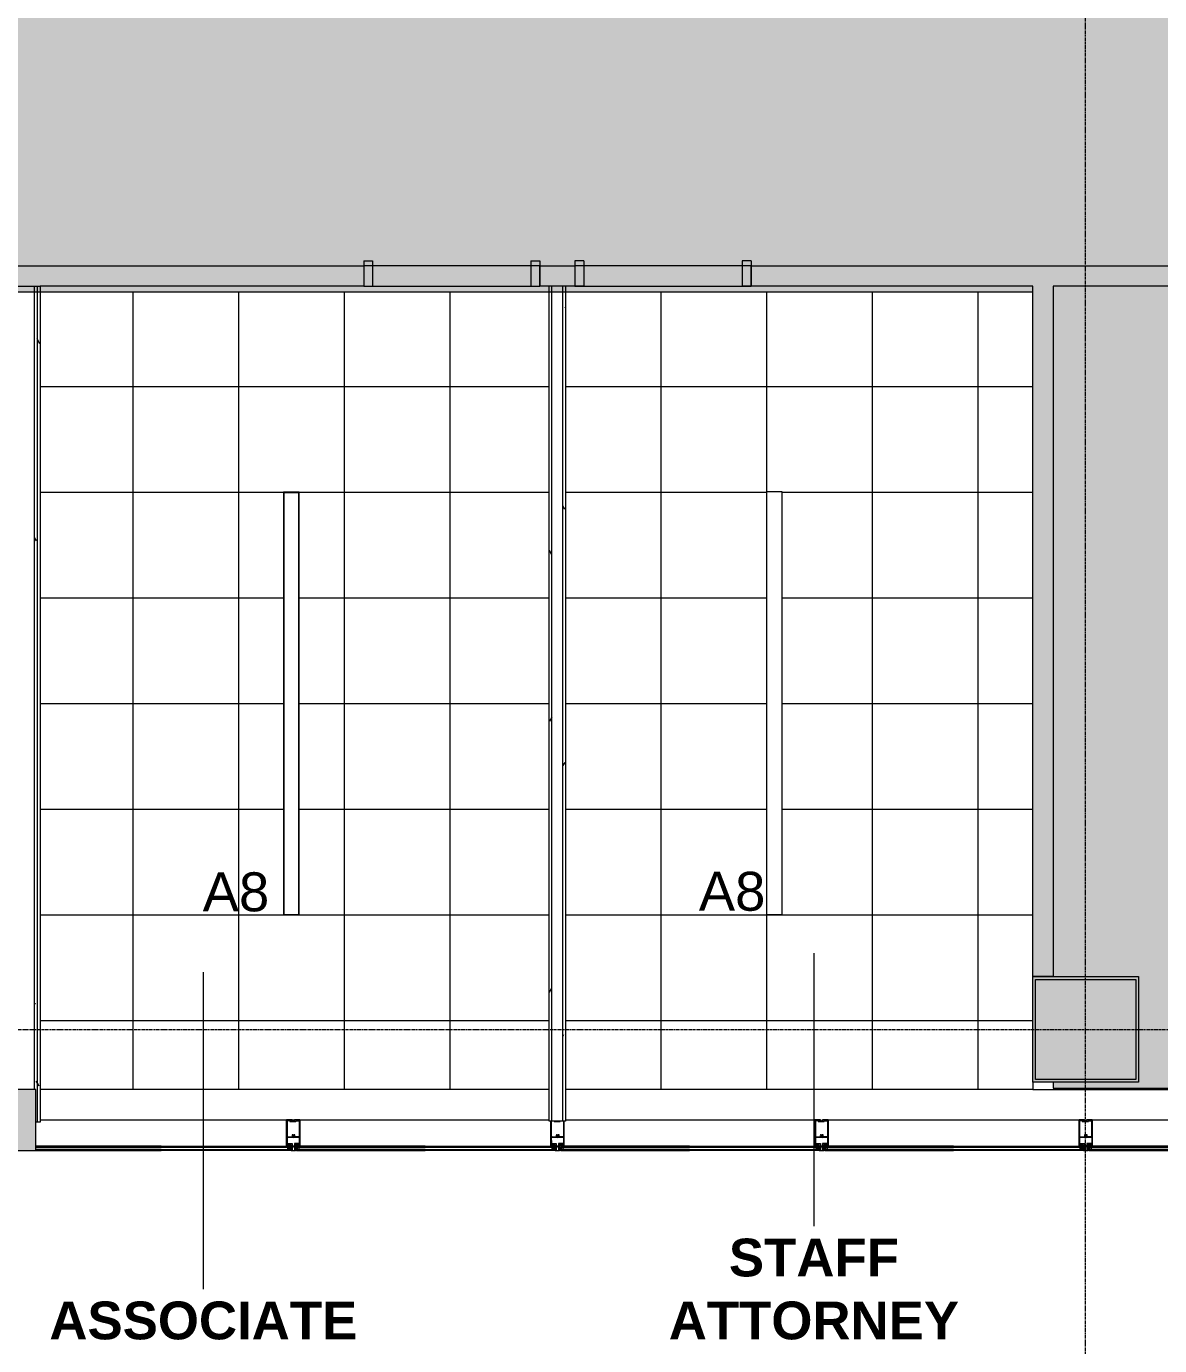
# Model space of a CAD drawing. Header units: inches. Extents: x -203 to 2908, y -968 to 768.
# Drawn here: x 1014.1 to 1271.5, y -583.1 to -283.4 of the extents above; entities that cross this region are included whole.
import ezdxf

# ---------------------------------------------------------------- set-up
doc = ezdxf.new("R2010")
doc.units = ezdxf.units.IN
doc.header["$MEASUREMENT"] = 0
doc.linetypes.add('Grid Line 1_2_', pattern=[0.875, 0.5, -0.125, 0.125, -0.125])
for name, color, linetype, lineweight in [('A-AREA-IDEN', 2, 'Continuous', 9), ('A-CLNG', 13, 'Continuous', 13), ('A-CLNG-PATT', 13, 'Continuous', 13), ('A-DETL-GENF', 92, 'Continuous', 9), ('A-DETL-THIN', 151, 'Continuous', 9), ('A-DOOR', 31, 'Continuous', 13), ('A-DOOR-FRAM', 31, 'Continuous', 20), ('A-Glaz-Exst', 7, 'Continuous', 9), ('A-WALL', 113, 'Continuous', 13), ('A-WALL-PATT', 111, 'Continuous', 13), ('E-LITE-EQPM', 33, 'Continuous', 13), ('E-LITE-EQPM-IDEN', 33, 'Continuous', 9), ('I-WALL', 2, 'Continuous', 9), ('Jenner and Block 11fl_BB_copy_dwg', 8, 'Continuous', 9), ('S-GRID', 1, 'Continuous', 9)]:
    doc.layers.add(name, color=color, linetype=linetype, lineweight=lineweight)
doc.styles.add('Arial', font='arial.ttf', dxfattribs={"height": 8.851796})
doc.styles.add('Swis721 Lt BT_B', font='', dxfattribs={"height": 8.583975})
doc.styles.get('Swis721 Lt BT_B').set_extended_font_data('Swis721 Lt BT', bold=True)
pattern_1 = [(0, (0, 0), (30.72, 7.68), [1.267, -21.773, 1.267, -21.773, -122.88]), (0, (0, 0), (30.72, 7.68), [-46.08, 1.267, -44.813, 1.267, -21.773, -53.76]), (0, (0, 0), (30.72, 7.68), [-115.2, 1.267, -14.093, 1.267, -37.133]), (120, (11.52, 3.84), (-22.011075, 22.7643), [1.267, -21.773, 1.267, -21.773, -122.88]), (120, (11.52, 3.84), (-22.011075, 22.7643), [-46.08, 1.267, -44.813, 1.267, -21.773, -53.76]), (120, (11.52, 3.84), (-22.011075, 22.7643), [-115.2, 1.267, -14.093, 1.267, -37.133]), (240, (15.36, 19.2), (-8.708925, -30.4443), [1.267, -21.773, 1.267, -21.773, -122.88]), (240, (15.36, 19.2), (-8.708925, -30.4443), [-46.08, 1.267, -44.813, 1.267, -21.773, -53.76]), (240, (15.36, 19.2), (-8.708925, -30.4443), [-115.2, 1.267, -14.093, 1.267, -37.133])]

# ---------------------------------------------------------------- blocks, each defined once
blk = doc.blocks.new('Jenner and Block 11fl_BB_copy_dwg_CW-STRIP-V11-LEVEL 11 - RCP')
at = {"layer": 'A-Glaz-Exst'}
for p, q in [((-132.82, -23.8), (-121.68, -50.03)), ((-121.45, -49.93), (-132.59, -23.7)), ((-133.51, -24.09), (-122.37, -50.32)), ((-122.14, -50.23), (-133.28, -23.99))]:
    blk.add_line(p, q, dxfattribs=at)
blk = doc.blocks.new('Jenner and Block 11fl_BB_copy_dwg_CW-STRIP-5117049-LEVEL 11 - RCP')
at = {"layer": 'A-Glaz-Exst'}
for p, q in [((-124.05, -51.17), (-123.01, -50.73)), ((-127.34, -53.32), (-127.56, -52.8)), ((-127.5, -52.64), (-124.39, -51.32)), ((-127.2, -53.33), (-127.26, -53.35)), ((-126.62, -54.54), (-127.12, -53.36)), ((-126.42, -55.17), (-123.32, -53.85)), ((-124.23, -51.38), (-123.91, -52.13)), ((-124.09, -52.63), (-124.08, -52.59)), ((-124.09, -52.78), (-124.03, -52.91)), ((-124.06, -52.65), (-124.04, -52.6)), ((-124.04, -52.43), (-123.99, -52.37)), ((-124.01, -52.57), (-123.8, -52.48)), ((-123.96, -52.47), (-123.97, -52.44)), ((-123.96, -52.36), (-123.88, -52.36)), ((-123.92, -52.42), (-123.9, -52.45)), ((-123.75, -52.48), (-123.71, -52.5)), ((-123.74, -52.44), (-123.69, -52.46)), ((-123.25, -53.69), (-123.64, -52.78)), ((-123.59, -52.56), (-123.13, -53.64)), ((-122.97, -53.7), (-121.94, -53.26)), ((-121.88, -51.54), (-122.01, -51.58)), ((-121.75, -51.73), (-121.85, -51.55)), ((-121.68, -51.87), (-121.79, -51.93)), ((-121.72, -51.64), (-121.66, -51.83)), ((-120.76, -51.54), (-120.96, -51.08)), ((-126.7, -54.61), (-126.64, -54.58))]:
    blk.add_line(p, q, dxfattribs=at)
at = {"layer": 'A-Glaz-Exst', "flags": 128}
for points in [[(-132.82, -23.8), (-121.39, -50.72), (-121.16, -50.62), (-132.59, -23.7)], [(-133.51, -24.09), (-122.34, -50.38), (-122.08, -51.01), (-121.85, -50.92), (-133.28, -23.99)], [(-122.46, -50.43), (-122.48, -50.37), (-127.89, -52.67), (-127.4, -53.82), (-127.17, -53.72), (-127.4, -53.82), (-127.89, -52.67), (-122.48, -50.37), (-122.46, -50.43), (-122.34, -50.38), (-122.46, -50.43), (-122.69, -50.53)], [(-122.85, -50.8), (-122.46, -51.72), (-121.94, -51.5), (-121.95, -51.47), (-121.99, -51.48), (-122.01, -51.45), (-121.87, -51.38), (-121.85, -51.42), (-121.89, -51.45), (-121.88, -51.47), (-121.82, -51.45), (-120.96, -51.08), (-121.06, -50.85)], [(-122.34, -50.38), (-122.54, -50.87), (-122.2, -50.73), (-122.69, -50.53), (-122.37, -51.28)], [(-121.82, -51.45), (-120.96, -51.08), (-121.06, -50.85), (-122.21, -51.34)], [(-121.99, -50.5), (-122.02, -50.42), (-121.62, -50.24), (-121.59, -50.33)], [(-121.96, -50.56), (-121.94, -50.62), (-121.84, -50.78), (-121.49, -50.63), (-121.54, -50.45), (-121.56, -50.39)], [(-109.83, -79.22), (-121.26, -52.3), (-121.49, -52.4), (-121.22, -53.03), (-121.34, -53.08), (-121.31, -53.13), (-126.72, -55.43), (-127.21, -54.28), (-126.95, -54.17), (-126.98, -54.18), (-127.21, -54.28), (-126.72, -55.43), (-121.31, -53.13), (-121.34, -53.08), (-121.57, -53.17)], [(-126.88, -54.24), (-126.91, -54.19), (-127.09, -53.75), (-126.74, -54.59)], [(-123.94, -52.21), (-124.27, -52.35), (-124.17, -52.58), (-123.98, -52.5)], [(-123.87, -52.45), (-123.67, -52.37), (-124.11, -51.34)], [(-124.08, -52.57), (-124.09, -52.55), (-123.98, -52.5), (-124, -52.45), (-124.02, -52.45)], [(-123.87, -52.39), (-123.89, -52.4), (-123.87, -52.45), (-123.76, -52.41), (-123.75, -52.43)], [(-121.87, -53.1), (-122.26, -52.18), (-121.74, -51.96), (-121.73, -51.99), (-121.77, -52.01), (-121.75, -52.05), (-121.61, -51.99), (-121.63, -51.95), (-121.67, -51.96), (-121.68, -51.93), (-121.57, -51.89), (-121.69, -51.6), (-121.7, -51.6), (-121.69, -51.6), (-121.57, -51.89), (-120.76, -51.54), (-120.67, -51.77), (-121.82, -52.26)], [(-122.05, -51.56), (-122.05, -51.55), (-121.94, -51.5)], [(-110.06, -79.32), (-121.22, -53.03), (-121.71, -52.83), (-121.37, -52.68), (-121.57, -53.17), (-121.88, -52.43)], [(-121.7, -51.74), (-121.82, -51.45), (-121.7, -51.74), (-121.71, -51.74)], [(-121.81, -51.97), (-121.8, -51.98), (-121.74, -51.96)], [(-121.08, -52.63), (-121.11, -52.57), (-121.15, -52.39), (-120.81, -52.24), (-120.71, -52.4), (-120.68, -52.46)], [(-121.06, -52.69), (-121.02, -52.77), (-120.62, -52.6), (-120.66, -52.52)], [(-109.37, -79.03), (-120.8, -52.1), (-120.57, -52), (-109.14, -78.93)], [(-126.92, -54.33), (-126.83, -54.53), (-126.86, -54.54), (-126.88, -54.5), (-126.92, -54.51), (-126.86, -54.66), (-126.82, -54.64), (-126.84, -54.6), (-126.81, -54.58), (-126.59, -55.1)]]:
    blk.add_lwpolyline(points, dxfattribs=at)
blk.add_lwpolyline([(-120.67, -51.77), (-120.76, -51.54), (-121.57, -51.89), (-120.76, -51.54)], close=True, dxfattribs=at)
at = {"layer": 'A-Glaz-Exst'}
for centre, radius in [((-121.98, -50.53), 0.0312), ((-121.57, -50.36), 0.0313), ((-121.07, -52.66), 0.0312), ((-120.67, -52.49), 0.0312)]:
    blk.add_circle(centre, radius, dxfattribs=at)
for centre, radius, start, end in [((-122.96, -50.85), 0.125, 23.0045, 113.0045), ((-122.22, -51.15), 0.313, 76.1346, 149.8744), ((-122.18, -51.16), 0.221, 68.0045, 194.8744), ((-121.43, -51.25), 0.531, 84.932, 141.077), ((-121.55, -50.92), 0.145, 75.2021, 272.5168), ((-121.46, -50.89), 0.13, 309.3067, 96.5963), ((-121.06, -50.72), 0.266, 174.932, 231.077), ((-121.01, -50.7), 0.266, 174.932, 231.077), ((-120.95, -50.67), 0.266, 174.932, 231.077), ((-120.89, -50.65), 0.266, 174.932, 231.077), ((-127.45, -52.75), 0.125, 113.0045, 203.0045), ((-127.29, -53.29), 0.0625, 203.0045, 293.0045), ((-127.18, -53.39), 0.0625, 23.0045, 113.0045), ((-127.15, -53.78), 0.0625, 23.0045, 113.0045), ((-127.15, -53.78), 0.0625, 23.0045, 113.0045), ((-124.34, -51.43), 0.125, 23.0045, 113.0045), ((-124, -51.29), 0.125, 113.0045, 203.0045), ((-124.01, -52.66), 0.089, 160.7135, 253.0177), ((-124.03, -52.23), 0.548, 263.7768, 322.8434), ((-124.09, -52.58), 0.0197, 337.7655, 23.0045), ((-123.99, -52.65), 0.0695, 179.3043, 235.285), ((-124.03, -52.58), 0.0139, 50.356, 225.537), ((-124.03, -52.44), 0.016, 138.4428, 293.0045), ((-124.03, -52.23), 0.517, 269.0257, 316.9833), ((-124.05, -52.6), 0.0118, 337.7655, 45.537), ((-124.02, -52.26), 0.451, 268.6149, 317.394), ((-124.03, -52.23), 0.673, 269.5765, 305.68), ((-124.02, -52.56), 0.0118, 230.356, 293.0045), ((-123.96, -52.4), 0.04, 87.5662, 138.4428), ((-123.94, -52.43), 0.0306, 26.7074, 199.3016), ((-123.93, -52.46), 0.0306, 206.7074, 19.3016), ((-123.97, -52.16), 0.0625, 293.0045, 23.0045), ((-123.88, -52.38), 0.016, 293.0045, 87.5662), ((-123.8, -52.47), 0.0118, 293.0045, 355.653), ((-123.77, -52.47), 0.0139, 0.472, 175.653), ((-123.75, -52.47), 0.0118, 180.472, 248.2435), ((-123.73, -52.43), 0.0197, 203.0045, 248.2435), ((-123.75, -52.55), 0.0695, 350.7239, 46.7046), ((-123.73, -52.54), 0.089, 332.9913, 65.2955), ((-123.37, -53.73), 0.125, 293.0045, 23.0045), ((-123.02, -53.59), 0.125, 203.0045, 293.0045), ((-122.26, -51.23), 0.125, 203.0045, 293.0045), ((-121.97, -51.25), 0.257, 114.4891, 201.5199), ((-122.02, -51.55), 0.0312, 203.0045, 288.0045), ((-121.98, -53.15), 0.125, 293.0045, 23.0045), ((-121.77, -52.38), 0.125, 113.0045, 203.0045), ((-121.88, -51.57), 0.0312, 23.0045, 108.0045), ((-121.67, -52.37), 0.221, 211.1346, 338.0045), ((-121.58, -52.16), 0.257, 204.4891, 291.5199), ((-121.78, -51.95), 0.0312, 118.0045, 203.0045), ((-121.69, -52.41), 0.313, 256.1346, 329.8744), ((-121.72, -51.71), 0.0313, 208.0045, 293.0045), ((-121.69, -51.63), 0.0313, 113.0045, 198.0045), ((-121.69, -51.84), 0.0312, 298.0045, 23.0045), ((-121.21, -51.77), 0.531, 264.932, 321.077), ((-121.06, -52.09), 0.145, 133.4921, 330.8069), ((-120.97, -52.04), 0.13, 309.4127, 96.7023), ((-120.57, -51.87), 0.266, 174.932, 231.077), ((-120.52, -51.85), 0.266, 174.932, 231.077), ((-120.46, -51.82), 0.266, 174.932, 231.077), ((-120.4, -51.8), 0.266, 174.932, 231.077), ((-126.94, -54.2), 0.0312, 23.0045, 113.0045), ((-126.94, -54.2), 0.0312, 23.0045, 113.0045), ((-126.89, -54.31), 0.0312, 113.0045, 203.0045), ((-126.91, -54.26), 0.0313, 293.0045, 23.0045), ((-126.71, -54.58), 0.0312, 203.0045, 293.0045), ((-126.65, -54.55), 0.0313, 293.0045, 23.0045), ((-126.47, -55.05), 0.125, 203.0045, 293.0045)]:
    blk.add_arc(centre, radius, start, end, dxfattribs=at)
blk = doc.blocks.new('Jenner and Block 11fl_BB_copy_dwg_CW-STRIP-V12-LEVEL 11 - RCP')
at = {"layer": 'A-Glaz-Exst'}
for p, q in [((-124.05, -51.17), (-123.01, -50.73)), ((-127.5, -52.64), (-124.39, -51.32)), ((-127.2, -53.33), (-127.26, -53.35)), ((-126.62, -54.54), (-127.12, -53.36)), ((-126.42, -55.17), (-123.32, -53.85)), ((-124.23, -51.38), (-123.91, -52.13)), ((-124.09, -52.63), (-124.08, -52.59)), ((-124.09, -52.78), (-124.03, -52.91)), ((-124.06, -52.65), (-124.04, -52.6)), ((-124.04, -52.43), (-123.99, -52.37)), ((-124.01, -52.57), (-123.8, -52.48)), ((-123.96, -52.47), (-123.97, -52.44)), ((-123.96, -52.36), (-123.88, -52.36)), ((-123.92, -52.42), (-123.9, -52.45)), ((-123.75, -52.48), (-123.71, -52.5)), ((-123.74, -52.44), (-123.69, -52.46)), ((-123.25, -53.69), (-123.64, -52.78)), ((-123.59, -52.56), (-123.13, -53.64)), ((-122.97, -53.7), (-121.94, -53.26)), ((-121.88, -51.54), (-122.01, -51.58)), ((-121.75, -51.73), (-121.85, -51.55)), ((-121.68, -51.87), (-121.79, -51.93)), ((-121.72, -51.64), (-121.66, -51.83)), ((-120.76, -51.54), (-120.96, -51.08)), ((-126.7, -54.61), (-126.64, -54.58))]:
    blk.add_line(p, q, dxfattribs=at)
at = {"layer": 'A-Glaz-Exst', "flags": 128}
for points in [[(-132.82, -23.8), (-121.39, -50.72), (-121.16, -50.62), (-132.59, -23.7)], [(-133.51, -24.09), (-122.34, -50.38), (-122.08, -51.01), (-121.85, -50.92), (-133.28, -23.99)], [(-122.46, -50.43), (-122.48, -50.37), (-127.6, -52.55)], [(-127.6, -52.55), (-122.48, -50.37), (-122.46, -50.43), (-122.34, -50.38), (-122.46, -50.43), (-122.69, -50.53)], [(-122.85, -50.8), (-122.46, -51.72), (-121.94, -51.5), (-121.95, -51.47), (-121.99, -51.48), (-122.01, -51.45), (-121.87, -51.38), (-121.85, -51.42), (-121.89, -51.45), (-121.88, -51.47), (-121.82, -51.45), (-120.96, -51.08), (-121.06, -50.85)], [(-122.34, -50.38), (-122.54, -50.87), (-122.2, -50.73), (-122.69, -50.53), (-122.37, -51.28)], [(-121.82, -51.45), (-120.96, -51.08), (-121.06, -50.85), (-122.21, -51.34)], [(-121.99, -50.5), (-122.02, -50.42), (-121.62, -50.24), (-121.59, -50.33)], [(-121.96, -50.56), (-121.94, -50.62), (-121.84, -50.78), (-121.49, -50.63), (-121.54, -50.45), (-121.56, -50.39)], [(-109.83, -79.22), (-121.26, -52.3), (-121.49, -52.4), (-121.22, -53.03), (-121.34, -53.08), (-121.31, -53.13), (-126.43, -55.31)], [(-126.43, -55.31), (-121.31, -53.13), (-121.34, -53.08), (-121.57, -53.17)], [(-123.94, -52.21), (-124.27, -52.35), (-124.17, -52.58), (-123.98, -52.5)], [(-123.87, -52.45), (-123.67, -52.37), (-124.11, -51.34)], [(-124.08, -52.57), (-124.09, -52.55), (-123.98, -52.5), (-124, -52.45), (-124.02, -52.45)], [(-123.87, -52.39), (-123.89, -52.4), (-123.87, -52.45), (-123.76, -52.41), (-123.75, -52.43)], [(-121.87, -53.1), (-122.26, -52.18), (-121.74, -51.96), (-121.73, -51.99), (-121.77, -52.01), (-121.75, -52.05), (-121.61, -51.99), (-121.63, -51.95), (-121.67, -51.96), (-121.68, -51.93), (-121.57, -51.89), (-121.69, -51.6), (-121.7, -51.6), (-121.69, -51.6), (-121.57, -51.89), (-120.76, -51.54), (-120.67, -51.77), (-121.82, -52.26)], [(-122.05, -51.56), (-122.05, -51.55), (-121.94, -51.5)], [(-110.06, -79.32), (-121.22, -53.03), (-121.71, -52.83), (-121.37, -52.68), (-121.57, -53.17), (-121.88, -52.43)], [(-121.7, -51.74), (-121.82, -51.45), (-121.7, -51.74), (-121.71, -51.74)], [(-121.81, -51.97), (-121.8, -51.98), (-121.74, -51.96)], [(-121.08, -52.63), (-121.11, -52.57), (-121.15, -52.39), (-120.81, -52.24), (-120.71, -52.4), (-120.68, -52.46)], [(-121.06, -52.69), (-121.02, -52.77), (-120.62, -52.6), (-120.66, -52.52)], [(-109.37, -79.03), (-120.8, -52.1), (-120.57, -52), (-109.14, -78.93)]]:
    blk.add_lwpolyline(points, dxfattribs=at)
blk.add_lwpolyline([(-120.67, -51.77), (-120.76, -51.54), (-121.57, -51.89), (-120.76, -51.54)], close=True, dxfattribs=at)
at = {"layer": 'A-Glaz-Exst'}
for centre, radius in [((-121.98, -50.53), 0.0312), ((-121.57, -50.36), 0.0313), ((-121.07, -52.66), 0.0312), ((-120.67, -52.49), 0.0312)]:
    blk.add_circle(centre, radius, dxfattribs=at)
for centre, radius, start, end in [((-122.96, -50.85), 0.125, 23.0045, 113.0045), ((-122.22, -51.15), 0.313, 76.1346, 149.8744), ((-122.18, -51.16), 0.221, 68.0045, 194.8744), ((-121.43, -51.25), 0.531, 84.932, 141.077), ((-121.55, -50.92), 0.145, 75.2021, 272.5168), ((-121.46, -50.89), 0.13, 309.3067, 96.5963), ((-121.06, -50.72), 0.266, 174.932, 231.077), ((-121.01, -50.7), 0.266, 174.932, 231.077), ((-120.95, -50.67), 0.266, 174.932, 231.077), ((-120.89, -50.65), 0.266, 174.932, 231.077), ((-127.45, -52.75), 0.125, 113.0045, 144.8243), ((-127.18, -53.39), 0.0625, 23.0045, 113.0045), ((-124.34, -51.43), 0.125, 23.0045, 113.0045), ((-124, -51.29), 0.125, 113.0045, 203.0045), ((-124.01, -52.66), 0.089, 160.7135, 253.0177), ((-124.03, -52.23), 0.548, 263.7768, 322.8434), ((-124.09, -52.58), 0.0197, 337.7655, 23.0045), ((-123.99, -52.65), 0.0695, 179.3043, 235.285), ((-124.03, -52.58), 0.0139, 50.356, 225.537), ((-124.03, -52.44), 0.016, 138.4428, 293.0045), ((-124.03, -52.23), 0.517, 269.0257, 316.9833), ((-124.05, -52.6), 0.0118, 337.7655, 45.537), ((-124.02, -52.26), 0.451, 268.6149, 317.394), ((-124.03, -52.23), 0.673, 269.5765, 305.68), ((-124.02, -52.56), 0.0118, 230.356, 293.0045), ((-123.96, -52.4), 0.04, 87.5662, 138.4428), ((-123.94, -52.43), 0.0306, 26.7074, 199.3016), ((-123.93, -52.46), 0.0306, 206.7074, 19.3016), ((-123.97, -52.16), 0.0625, 293.0045, 23.0045), ((-123.88, -52.38), 0.016, 293.0045, 87.5662), ((-123.8, -52.47), 0.0118, 293.0045, 355.653), ((-123.77, -52.47), 0.0139, 0.472, 175.653), ((-123.75, -52.47), 0.0118, 180.472, 248.2435), ((-123.73, -52.43), 0.0197, 203.0045, 248.2435), ((-123.75, -52.55), 0.0695, 350.7239, 46.7046), ((-123.73, -52.54), 0.089, 332.9913, 65.2955), ((-123.37, -53.73), 0.125, 293.0045, 23.0045), ((-123.02, -53.59), 0.125, 203.0045, 293.0045), ((-122.26, -51.23), 0.125, 203.0045, 293.0045), ((-121.97, -51.25), 0.257, 114.4891, 201.5199), ((-122.02, -51.55), 0.0312, 203.0045, 288.0045), ((-121.98, -53.15), 0.125, 293.0045, 23.0045), ((-121.77, -52.38), 0.125, 113.0045, 203.0045), ((-121.88, -51.57), 0.0312, 23.0045, 108.0045), ((-121.67, -52.37), 0.221, 211.1346, 338.0045), ((-121.58, -52.16), 0.257, 204.4891, 291.5199), ((-121.78, -51.95), 0.0312, 118.0045, 203.0045), ((-121.69, -52.41), 0.313, 256.1346, 329.8744), ((-121.72, -51.71), 0.0313, 208.0045, 293.0045), ((-121.69, -51.63), 0.0313, 113.0045, 198.0045), ((-121.69, -51.84), 0.0312, 298.0045, 23.0045), ((-121.21, -51.77), 0.531, 264.932, 321.077), ((-121.06, -52.09), 0.145, 133.4921, 330.8069), ((-120.97, -52.04), 0.13, 309.4127, 96.7023), ((-120.57, -51.87), 0.266, 174.932, 231.077), ((-120.52, -51.85), 0.266, 174.932, 231.077), ((-120.46, -51.82), 0.266, 174.932, 231.077), ((-120.4, -51.8), 0.266, 174.932, 231.077), ((-126.71, -54.58), 0.0312, 203.0045, 293.0045), ((-126.65, -54.55), 0.0313, 293.0045, 23.0045), ((-126.47, -55.05), 0.125, 261.1847, 293.0045)]:
    blk.add_arc(centre, radius, start, end, dxfattribs=at)
blk = doc.blocks.new('Jenner and Block 11fl_BB_copy_dwg-5117041-LEVEL 11 - RCP')
at = {"layer": 'A-Glaz-Exst'}
for p, q in [((1242.73, -524.94), (1372.42, -524.94)), ((1017.23, -531.81), (1073.23, -531.81)), ((1074.23, -531.81), (1131.23, -531.81)), ((1076.23, -531.81), (1132.86, -531.81)), ((1136.61, -531.81), (1193.23, -531.81)), ((1196.23, -531.81), (1253.23, -531.81)), ((1198.23, -531.81), (1255.23, -531.81)), ((1256.23, -531.81), (1313.23, -531.81))]:
    blk.add_line(p, q, dxfattribs=at)
at = {"rotation": 246.9955198969619}
for name, p in [('Jenner and Block 11fl_BB_copy_dwg_CW-STRIP-5117049-LEVEL 11 - RCP', (1074.73, -670.12)), ('Jenner and Block 11fl_BB_copy_dwg_CW-STRIP-V12-LEVEL 11 - RCP', (1134.73, -670.12)), ('Jenner and Block 11fl_BB_copy_dwg_CW-STRIP-5117049-LEVEL 11 - RCP', (1194.73, -670.12)), ('Jenner and Block 11fl_BB_copy_dwg_CW-STRIP-5117049-LEVEL 11 - RCP', (1254.73, -670.12)), ('Jenner and Block 11fl_BB_copy_dwg_CW-STRIP-V11-LEVEL 11 - RCP', (1014.73, -670.12))]:
    blk.add_blockref(name, p, dxfattribs=at)
blk = doc.blocks.new('Single Flush - OTJ_SOLIDFLUSH_Side Lite-5611448-LEVEL 11 - RCP')
at = {"layer": 'A-DOOR-FRAM'}
for p, q in [((-20, 3.4375), (-20, -2.3125)), ((-20, 3.4375), (-18, 3.4375)), ((-18, 3.4375), (-18, -2.3125)), ((18.000004, 3.4375), (18.000004, -2.3125)), ((18.000004, 3.4375), (20.000004, 3.4375)), ((20.000004, 3.4375), (20.000004, -2.3125)), ((-20, -2.3125), (-18, -2.3125)), ((18.000004, -2.3125), (20.000004, -2.3125))]:
    blk.add_line(p, q, dxfattribs=at)
blk = doc.blocks.new('Single Flush - OTJ_SOLIDFLUSH_Side Lite-5664399-LEVEL 11 - RCP')
at = {"layer": 'A-DOOR-FRAM'}
for p, q in [((-20, -3.4375), (-20, 2.3125)), ((-20, 2.3125), (-18, 2.3125)), ((-18, -3.4375), (-18, 2.3125)), ((18.000004, -3.4375), (18.000004, 2.3125)), ((18.000004, 2.3125), (20.000004, 2.3125)), ((20.000004, -3.4375), (20.000004, 2.3125)), ((-20, -3.4375), (-18, -3.4375)), ((18.000004, -3.4375), (20.000004, -3.4375))]:
    blk.add_line(p, q, dxfattribs=at)
blk = doc.blocks.new('a-light Accolade D5 - Recessed - Ceiling or Wall - 8_-0_-5087651-LEVEL 11 - RCP')
at = {"layer": 'E-LITE-EQPM', "lineweight": 9}
for p, q in [((-47.88, -2.33), (-47.88, 1.06)), ((-47.88, 1.06), (47.93, 1.06)), ((47.93, 1.06), (47.93, -2.33)), ((47.93, -2.33), (-47.88, -2.33))]:
    blk.add_line(p, q, dxfattribs=at)

msp = doc.modelspace()

# ---------------------------------------------------------------- hatches: boundary and pattern name
at = {"layer": 'A-CLNG-PATT'}
h = msp.add_hatch(dxfattribs=at)
h.set_pattern_fill('FP_4', color=256, style=0, pattern_type=2)
h.set_pattern_definition([(270, (1038.327, -437.282), (-24, -1e-15), []), (180, (1038.327, -437.282), (3e-15, 24), [])])
h.paths.add_polyline_path([(1017.23, -524.94), (1132.86, -524.94), (1132.86, -343.74), (1017.23, -343.74), (1017.23, -475.92)], flags=0)
h.paths.add_polyline_path([(1072.55, -485.28), (1072.55, -389.28), (1076.1, -389.28), (1076.1, -485.28)], flags=0)
h = msp.add_hatch(dxfattribs=at)
h.set_pattern_fill('FP_5', color=256, style=0, pattern_type=2)
h.set_pattern_definition([(270, (1182.327, -437.282), (-24, -1e-15), []), (180, (1182.327, -437.282), (3e-15, 24), [])])
h.paths.add_polyline_path([(1182.25, -524.94), (1242.73, -524.94), (1242.73, -343.74), (1136.61, -343.74), (1136.61, -524.94)], flags=0)
h.paths.add_polyline_path([(1185.81, -485.16), (1182.25, -485.16), (1182.25, -389.16), (1185.81, -389.16)], flags=0)
at = {"layer": 'A-DETL-GENF'}
h = msp.add_hatch(color=9, dxfattribs=at)
h.paths.add_polyline_path([(131.76, -847.99), (290.55, -780.58), (225.58, -627.57), (209.01, -634.6), (202.64, -619.58), (206.9, -617.78), (211.46, -628.54), (296.14, -592.58), (297.95, -596.84), (229.84, -625.76), (294.8, -778.77), (401.29, -733.56), (336.32, -580.55), (334.77, -581.21), (332.96, -576.95), (428.69, -536.31), (430.5, -540.56), (340.58, -578.74), (405.55, -731.76), (515.31, -685.15), (511.69, -685.15), (511.69, -619.4), (491.89, -619.4), (491.89, -612.4), (492.01, -612.4), (492.01, -532.94), (471.73, -532.94), (471.73, -523.06), (467.32, -524.93), (465.51, -520.68), (471.73, -518.03), (471.73, -508.94), (497.51, -508.94), (497.51, -514.94), (499.01, -514.94), (499.01, -612.4), (658.19, -612.4), (718.26, -586.9), (718.26, -514.94), (537.51, -514.94), (537.51, -508.94), (555.67, -508.94), (555.67, -394.75), (560.67, -394.75), (560.67, -437.31), (560.17, -437.31), (560.17, -441.94), (560.67, -441.94), (560.67, -498.09), (619.48, -498.09), (619.48, -477.94), (626.48, -477.94), (626.48, -500.46), (758.11, -500.46), (758.07, -433.94), (693.48, -433.94), (693.48, -433.44), (696.98, -433.44), (696.98, -376.94), (661.48, -376.94), (661.48, -433.44), (660.98, -433.44), (660.98, -433.94), (625.46, -433.94), (625.46, -441.94), (600.17, -441.94), (600.17, -437.31), (620.83, -437.31), (620.83, -304.37), (601.17, -304.37), (601.17, -299.75), (634.61, -299.75), (634.61, -356.95), (665.48, -356.95), (665.48, -344.95), (665.98, -344.95), (665.98, -356.95), (696.98, -356.95), (696.98, -299.95), (699.23, -299.95), (699.23, -300.45), (697.48, -300.45), (697.48, -356.95), (733.48, -356.95), (733.48, -300.45), (731.73, -300.45), (731.73, -299.95), (757.71, -299.95), (757.71, -300.45), (733.98, -300.45), (733.98, -356.95), (794.21, -356.95), (794.21, -300.45), (790.21, -300.45), (790.21, -299.95), (794.21, -299.95), (794.21, -230.99), (634.98, -230.99), (634.98, -254.99), (560.67, -254.98), (560.67, -299.75), (561.17, -299.75), (561.17, -304.37), (560.67, -304.37), (560.67, -346.75), (555.67, -346.75), (555.67, -249.98), (575.84, -249.98), (575.84, -200.84), (587.09, -200.84), (587.09, -243.74), (630.36, -243.74), (630.36, -224.99), (674.86, -224.99), (674.86, -160.84), (555.74, -160.84), (555.74, 0.66), (596.73, 0.66), (596.73, -16.34), (638.73, -16.34), (638.73, 0.66), (700.73, 0.66), (700.73, -16.34), (742.73, -16.34), (742.73, 0.66), (804.73, 0.66), (804.73, -16.34), (846.73, -16.34), (846.73, 0.66), (908.73, 0.66), (908.73, -16.34), (950.73, -16.34), (950.73, 0.66), (993.73, 0.66), (993.73, -121.34), (980.11, -121.34), (980.11, -122.59), (769.74, -122.59), (769.74, -217.72), (962.61, -217.72), (962.61, -199.94), (988.73, -199.94), (988.73, -160.97), (993.73, -160.97), (993.73, -227.33), (967.61, -227.33), (967.61, -227.44), (962.61, -227.44), (962.61, -224.72), (800.21, -224.72), (800.21, -303.86), (962.61, -303.86), (962.61, -267.44), (967.61, -267.44), (967.61, -343.74), (1242.73, -343.74), (1242.73, -342.44), (1178.73, -342.44), (1178.73, -337.81), (1330.73, -337.81), (1330.73, -342.44), (1247.36, -342.44), (1247.36, -499.31), (1266.73, -499.31), (1266.73, -523.31), (1247.36, -523.31), (1247.36, -524.65), (1372.42, -524.65), (1372.42, -342.44), (1370.73, -342.44), (1370.73, -337.81), (1378.73, -337.81), (1378.73, -342.44), (1377.05, -342.44), (1377.05, -524.65), (1492.42, -524.65), (1492.42, -342.44), (1418.73, -342.44), (1418.73, -337.81), (1497.05, -337.81), (1497.05, -372.91), (1498.73, -372.91), (1498.73, -377.54), (1497.05, -377.54), (1497.05, -524.65), (1723.7, -524.65), (1723.7, -377.54), (1538.73, -377.54), (1538.73, -372.91), (1552.42, -372.91), (1552.42, 120.98), (1556.17, 120.98), (1556.17, -1.34), (1582.73, -1.34), (1582.73, -12.96), (1723.7, -12.96), (1723.7, 162.67), (1556.17, 162.67), (1556.17, 160.98), (1552.42, 160.98), (1552.42, 168.98), (1556.17, 168.98), (1556.17, 167.29), (1723.7, 167.29), (1723.7, 284.95), (1723.3, 284.95), (1723.3, 338.96), (1556.17, 338.96), (1556.17, 208.98), (1552.42, 208.98), (1552.42, 343.59), (1723.3, 343.59), (1723.3, 351.59), (1732.42, 351.59), (1732.42, 355.59), (1737.05, 355.59), (1737.05, 351.59), (1910.23, 351.59), (1910.23, 580.43), (1737.05, 580.43), (1737.05, 395.59), (1732.42, 395.59), (1732.42, 418.96), (1730.73, 418.96), (1730.73, 423.59), (1732.42, 423.59), (1732.42, 580.43), (1617.05, 580.43), (1617.05, 406.96), (1661.42, 406.96), (1661.42, 423.59), (1690.73, 423.59), (1690.73, 418.96), (1666.05, 418.96), (1666.05, 402.34), (1610.73, 402.34), (1610.73, 406.96), (1612.42, 406.96), (1612.42, 580.43), (1497.05, 580.43), (1497.05, 406.96), (1570.73, 406.96), (1570.73, 402.34), (1418.73, 402.34), (1418.73, 406.96), (1492.42, 406.96), (1492.42, 580.43), (1377.05, 580.43), (1377.05, 406.96), (1378.73, 406.96), (1378.73, 402.34), (1298.73, 402.34), (1298.73, 406.96), (1372.42, 406.96), (1372.42, 580.43), (1257.05, 580.43), (1257.05, 577.15), (1266.73, 577.15), (1266.73, 553.15), (1257.05, 553.15), (1257.05, 406.96), (1258.73, 406.96), (1258.73, 402.34), (1250.73, 402.34), (1250.73, 406.96), (1252.42, 406.96), (1252.42, 553.15), (1242.73, 553.15), (1242.73, 577.15), (1252.42, 577.15), (1252.42, 580.43), (1137.05, 580.43), (1137.05, 406.96), (1210.73, 406.96), (1210.73, 402.34), (998.73, 402.34), (998.73, 406.96), (1132.42, 406.96), (1132.42, 580.43), (957.05, 580.43), (957.05, 577.15), (966.73, 577.15), (966.73, 553.15), (957.05, 553.15), (957.05, 406.96), (958.73, 406.96), (958.73, 402.34), (950.73, 402.34), (950.73, 406.96), (952.42, 406.96), (952.42, 553.15), (942.73, 553.15), (942.73, 577.15), (952.42, 577.15), (952.42, 580.43), (837.05, 580.43), (837.05, 406.96), (910.73, 406.96), (910.73, 402.34), (830.73, 402.34), (830.73, 406.96), (832.42, 406.96), (832.42, 580.43), (657.05, 580.43), (657.05, 406.96), (790.73, 406.96), (790.73, 402.34), (518.73, 402.34), (518.73, 406.96), (652.42, 406.96), (652.42, 580.43), (477.05, 580.43), (477.05, 406.96), (478.73, 406.96), (478.73, 402.34), (470.73, 402.34), (470.73, 406.96), (472.42, 406.96), (472.42, 580.43), (357.05, 580.43), (357.05, 406.96), (430.73, 406.96), (430.73, 402.34), (278.73, 402.34), (278.73, 406.96), (352.42, 406.96), (352.42, 580.43), (237.05, 580.43), (237.05, 577.15), (246.73, 577.15), (246.73, 553.15), (237.05, 553.15), (237.05, 406.96), (238.73, 406.96), (238.73, 402.34), (230.73, 402.34), (230.73, 406.96), (232.42, 406.96), (232.42, 553.15), (222.73, 553.15), (222.73, 577.15), (232.42, 577.15), (232.42, 580.43), (117.05, 580.43), (117.05, 406.96), (190.73, 406.96), (190.73, 402.34), (112.42, 402.34), (112.42, 418.96), (110.73, 418.96), (110.73, 423.59), (112.42, 423.59), (112.42, 580.43), (-120.35, 580.43), (-120.35, 406.96), (52.42, 406.96), (52.42, 423.59), (70.73, 423.59), (70.73, 418.96), (57.05, 418.96), (57.05, 328.65), (52.42, 328.65), (52.42, 402.34), (-120.35, 402.34), (-120.35, 286.96), (52.42, 286.96), (52.42, 288.65), (57.05, 288.65), (57.05, 280.65), (52.42, 280.65), (52.42, 282.34), (-120.35, 282.34), (-120.35, 166.96), (52.42, 166.96), (52.42, 240.65), (57.05, 240.65), (57.05, 160.65), (52.42, 160.65), (52.42, 162.34), (-120.35, 162.34), (-120.35, 0.55), (-80.76, 0.55), (-80.76, -13.04), (52.42, -13.04), (52.45, 120.65), (57.05, 120.65), (57.05, -19.35), (52.42, -19.35), (52.42, -17.66), (-80.76, -17.66), (-80.76, -30.95), (-120.35, -30.95), (-120.35, -193.04), (52.42, -193.04), (52.42, -59.35), (57.05, -59.35), (57.05, -218.77), (71.25, -252.22), (66.99, -254.03), (52.42, -219.71), (52.42, -197.66), (-120.35, -197.66), (-120.35, -254.17), (-75.11, -360.73), (83.67, -293.32), (82.62, -290.84), (86.88, -289.04), (141.98, -418.82), (137.73, -420.63), (85.48, -297.58), (-73.3, -364.99), (-4.77, -526.42), (-2.44, -525.43), (-6.07, -516.89), (16.02, -507.51), (19.65, -516.05), (154.02, -459), (153.36, -457.45), (157.61, -455.64), (160.74, -463.01), (156.48, -464.81), (155.82, -463.26), (21.46, -520.31), (25.4, -529.6), (3.31, -538.98), (-0.64, -529.69), (-2.96, -530.67), (42.33, -637.33), (201.11, -569.92), (172.12, -501.63), (176.37, -499.83), (207.17, -572.37), (190.6, -579.41), (191.26, -580.96), (187.01, -582.77), (186.35, -581.21), (44.13, -641.59), (117.88, -815.28)], flags=0)
h.paths.add_polyline_path([(225.76, -805.76), (216.38, -783.67), (238.47, -774.29), (247.85, -796.38), (232.98, -802.69)], flags=0)
h.paths.add_polyline_path([(446.67, -711.97), (437.29, -689.88), (459.38, -680.5), (468.76, -702.59), (455.33, -708.29)], flags=0)
h.paths.add_polyline_path([(516.31, -684.73), (892.28, -525.1), (744.73, -525.1), (744.73, -532.94), (725.26, -532.94), (725.26, -561.42), (744.73, -561.42), (744.73, -585.42), (725.26, -585.42), (725.26, -591.53), (659.62, -619.4), (590.81, -619.4), (590.81, -647.06), (516.73, -647.06), (516.73, -643.56), (587.31, -643.56), (587.31, -619.4), (516.31, -619.4), (516.31, -647.06)], flags=0)
h.paths.add_polyline_path([(259.55, -539.27), (242.89, -500.03), (350.11, -454.51), (225.02, -159.89), (117.88, -205.59), (108.25, -182.9), (108.25, 0.59), (112.87, 0.59), (112.87, -27.03), (206.42, -27.03), (206.42, 0.59), (264.73, 0.59), (264.73, -4.04), (263.05, -4.04), (263.05, -31.65), (237.05, -31.65), (237.05, -151.81), (370.42, -151.81), (370.42, -4.04), (304.73, -4.04), (304.73, 0.59), (498.05, 0.59), (498.05, -98.13), (493.42, -98.13), (493.42, -4.04), (375.05, -4.04), (375.05, -151.81), (493.42, -151.81), (493.42, -138.13), (498.05, -138.13), (498.05, -157.13), (493.42, -157.13), (493.42, -156.44), (432.05, -156.44), (432.05, -196.81), (493.42, -196.81), (493.42, -196.13), (498.05, -196.13), (498.05, -296.13), (493.42, -296.13), (493.42, -229.44), (466.42, -229.44), (466.42, -201.44), (306.4, -201.44), (306.4, -156.44), (237.05, -156.44), (237.05, -179.26), (304.36, -337.81), (493.42, -337.81), (493.42, -336.13), (498.05, -336.13), (498.05, -448.88), (416.5, -483.5), (414.7, -479.24), (493.42, -445.81), (493.42, -342.44), (306.32, -342.44), (372.09, -497.33), (377.88, -494.87), (379.69, -499.13), (370.67, -502.95), (356.99, -470.74), (283.74, -501.84), (293.51, -524.85), (259.81, -539.16)], flags=0)
h.paths.add_polyline_path([(259.81, -534.13), (287.44, -522.4), (274.4, -491.68), (246.77, -503.41), (249.74, -510.4), (271.83, -501.02), (281.21, -523.11), (259.11, -532.49), (259.55, -533.51)], flags=0)
h.paths.add_polyline_path([(943.94, -524.65), (967.61, -524.65), (967.61, -523.31), (943.94, -523.31), (943.94, -499.31), (967.61, -499.31), (967.61, -457.44), (946.48, -457.44), (946.48, -308.86), (800.21, -308.86), (800.21, -362.95), (764.11, -362.95), (764.11, -514.94), (744.73, -514.94), (744.73, -520.1), (942.73, -520.1), (942.73, -524.65)], flags=0)
h.paths.add_polyline_path([(1556.17, -523.31), (1542.73, -523.31), (1542.73, -499.31), (1566.73, -499.31), (1566.73, -523.31), (1557.05, -523.31)], flags=0)
h.paths.add_polyline_path([(619.48, -508.94), (758.11, -508.94), (758.11, -505.09), (560.67, -505.09), (560.67, -508.94), (584.69, -508.94)], flags=0)
h.paths.add_polyline_path([(281.93, -497.58), (355.19, -466.48), (351.91, -458.77), (278.66, -489.87), (279.43, -491.68)], flags=0)
h.paths.add_polyline_path([(962.61, -452.44), (962.61, -308.86), (951.48, -308.86), (951.48, -452.44)], flags=0)
h.paths.add_polyline_path([(625.46, -433.44), (660.98, -433.44), (660.98, -376.94), (625.46, -376.94), (625.46, -431.97)], flags=0)
h.paths.add_polyline_path([(624.19, -433.94), (625.46, -433.94), (625.46, -433.44), (624.19, -433.44)], flags=0)
h.paths.add_polyline_path([(754.23, -433.44), (758.11, -433.44), (758.11, -376.94), (697.48, -376.94), (697.48, -433.44), (739.51, -433.44)], flags=0)
h.paths.add_polyline_path([(739.51, -370.94), (758.11, -370.94), (758.11, -362.95), (625.46, -362.95), (625.46, -370.94), (697.48, -370.94)], flags=0)
h.paths.add_polyline_path([(631.11, -356.95), (631.11, -304.37), (625.46, -304.37), (625.46, -356.95)], flags=0)
h.paths.add_polyline_path([(1017.23, -342.44), (1010.74, -342.44), (1010.74, -337.81), (1090.73, -337.81), (1090.73, -342.44), (1049.16, -342.44)], flags=0)
h.paths.add_polyline_path([(968.74, -342.44), (968.74, -337.81), (970.74, -337.81), (970.74, -342.44), (969.8, -342.44)], flags=0)
h.paths.add_polyline_path([(1377.05, -277.17), (1372.42, -277.17), (1372.42, -163.17), (1340.73, -163.17), (1340.73, -158.54), (1372.42, -158.54), (1372.42, -4.04), (1283.05, -4.04), (1283.05, -33.04), (1272.05, -33.04), (1272.05, -158.54), (1304.73, -158.54), (1304.73, -163.17), (1122.73, -163.17), (1122.73, -158.54), (1159.42, -158.54), (1159.42, -156.86), (1164.05, -156.86), (1164.05, -158.54), (1267.42, -158.54), (1267.42, -33.04), (1223.42, -33.04), (1223.42, -4.04), (1164.05, -4.04), (1164.05, -116.86), (1159.42, -116.86), (1159.42, -97.17), (1037.92, -97.17), (1037.92, -90.86), (1042.55, -90.86), (1042.55, -92.54), (1159.42, -92.54), (1159.42, -4.04), (1042.55, -4.04), (1042.55, -50.86), (1037.92, -50.86), (1037.92, 0.59), (1491.05, 0.59), (1491.05, -5.73), (1486.42, -5.73), (1486.42, -4.04), (1377.05, -4.04), (1377.05, -103.21), (1486.42, -103.21), (1486.42, -45.73), (1491.05, -45.73), (1491.05, -277.17), (1378.73, -277.17)], flags=0)
h.paths.add_polyline_path([(1042.55, -276.86), (1037.92, -276.86), (1037.92, -158.54), (1086.73, -158.54), (1086.73, -163.17), (1042.55, -163.17), (1042.55, -254.39)], flags=0)
h.paths.add_polyline_path([(679.48, -224.99), (766.24, -224.99), (766.24, -205.94), (679.48, -205.94), (679.48, -224.29)], flags=0)
h.paths.add_polyline_path([(794.21, -224.99), (794.21, -224.72), (769.74, -224.72), (769.74, -224.99)], flags=0)
h.paths.add_polyline_path([(471.73, -224.81), (471.73, -201.44), (471.05, -201.44), (471.05, -224.81)], flags=0)
h.paths.add_polyline_path([(968.13, -222.33), (968.13, -204.94), (967.61, -204.94), (967.61, -222.33)], flags=0)
h.paths.add_polyline_path([(766.24, -201.31), (766.24, -119.34), (679.48, -119.34), (679.48, -201.31), (739.51, -201.31)], flags=0)
h.paths.add_polyline_path([(391.19, -196.81), (427.42, -196.81), (427.42, -156.44), (311.03, -156.44), (311.03, -196.81), (375.05, -196.81)], flags=0)
h.paths.add_polyline_path([(232.42, -168.37), (232.42, -157.68), (228.58, -159.32), (231.55, -166.31)], flags=0)
h.paths.add_polyline_path([(668.23, -146.84), (668.23, -111.34), (771.73, -111.34), (771.73, -24.34), (569.74, -24.34), (569.74, -146.84), (584.69, -146.84)], flags=0)
h.paths.add_polyline_path([(898.86, -111.34), (979.73, -111.34), (979.73, -24.34), (776.36, -24.34), (776.36, -111.34), (894.33, -111.34)], flags=0)
h.paths.add_polyline_path([(1268.73, -28.41), (1278.42, -28.41), (1278.42, -4.04), (1268.73, -4.04), (1268.73, -5.03)], flags=0)
h.paths.add_polyline_path([(1228.05, -28.41), (1240.73, -28.41), (1240.73, -4.04), (1228.05, -4.04), (1228.05, -5.26)], flags=0)
h.paths.add_polyline_path([(-120.35, -27.45), (-84.26, -27.45), (-84.26, -27.34), (-117.75, -27.34), (-117.75, -17.66), (-120.35, -17.66), (-120.35, -27.34)], flags=0)
h.paths.add_polyline_path([(211.05, -27.03), (220.73, -27.03), (220.73, -4.04), (211.05, -4.04)], flags=0)
h.paths.add_polyline_path([(258.42, -27.03), (258.42, -4.04), (248.73, -4.04), (248.73, -27.03)], flags=0)
h.paths.add_polyline_path([(-117.75, -13.04), (-117.75, -2.95), (-120.35, -2.95), (-120.35, -13.04)], flags=0)
h.paths.add_polyline_path([(576.05, 226.59), (576.05, 226.59), (584.69, 226.59)], flags=0)
h.paths.add_polyline_path([(220.73, 71.96), (108.25, 71.96), (108.25, 131.87), (112.87, 131.87), (112.87, 76.59), (224.73, 76.59), (224.73, 173.56), (112.87, 173.56), (112.87, 171.87), (108.25, 171.87), (108.25, 178.18), (224.73, 178.18), (224.73, 343.34), (108.25, 343.34), (108.25, 347.96), (229.36, 347.96), (229.36, 226.59), (378.42, 226.59), (378.42, 347.96), (576.05, 347.96), (576.05, 221.96), (558.48, 221.96), (558.48, 76.59), (574.73, 76.59), (574.73, 71.96), (430.42, 71.96), (430.42, 101.59), (435.05, 101.59), (435.05, 76.59), (554.98, 76.59), (554.98, 221.96), (396.05, 221.96), (396.05, 146.59), (432.73, 146.59), (432.73, 141.96), (354.73, 141.96), (354.73, 146.59), (378.73, 146.59), (378.73, 221.96), (266.05, 221.96), (266.05, 219.52), (229.36, 219.52), (229.36, 184.99), (266.05, 184.99), (266.05, 181.49), (236.48, 181.49), (236.48, 76.59), (352.42, 76.59), (352.42, 101.59), (357.05, 101.59), (357.05, 71.96), (224.73, 71.96)], flags=0)
h.paths.add_polyline_path([(1366.29, 72.66), (1238.11, 72.66), (1238.11, 102.28), (1242.73, 102.28), (1242.73, 77.28), (1354.98, 77.28), (1354.98, 179.48), (1328.64, 179.48), (1328.64, 182.98), (1362.42, 182.98), (1362.42, 217.96), (1218.73, 217.96), (1218.73, 144.59), (1242.73, 144.59), (1242.73, 139.96), (1174.11, 139.96), (1174.11, 144.59), (1202.11, 144.59), (1202.11, 217.96), (1042.73, 217.96), (1042.73, 77.28), (1174.11, 77.28), (1174.11, 102.28), (1178.73, 102.28), (1178.73, 72.66), (1038.11, 72.66), (1038.11, 95.96), (1033.42, 95.96), (1033.42, 100.59), (1038.11, 100.59), (1038.11, 217.96), (764.05, 217.96), (764.05, 79.66), (977.11, 79.66), (977.11, 100.59), (993.42, 100.59), (993.42, 95.96), (981.73, 95.96), (981.73, 79.66), (986.42, 79.66), (986.42, 72.66), (759.42, 72.66), (759.42, 104.84), (646.42, 104.84), (646.42, 294.15), (666.05, 294.15), (666.05, 109.46), (726.05, 109.46), (726.05, 294.15), (759.42, 294.15), (759.42, 343.59), (766.73, 343.59), (766.73, 338.96), (764.05, 338.96), (764.05, 222.59), (898.86, 222.59), (898.86, 338.96), (806.73, 338.96), (806.73, 343.59), (995.73, 343.59), (995.73, 338.96), (902.61, 338.96), (902.61, 222.59), (1038.11, 222.59), (1038.11, 338.96), (1035.73, 338.96), (1035.73, 343.59), (1042.73, 343.59), (1042.73, 222.59), (1362.42, 222.59), (1362.42, 343.59), (1491.05, 343.59), (1491.05, 177.23), (1486.42, 177.23), (1486.42, 178.92), (1367.05, 178.92), (1367.05, 77.28), (1486.42, 77.28), (1486.42, 137.23), (1491.05, 137.23), (1491.05, 72.66), (1367.05, 72.66)], flags=0)
h.paths.add_polyline_path([(232.98, 76.59), (232.98, 181.49), (229.36, 181.49), (229.36, 76.59), (232.42, 76.59)], flags=0)
h.paths.add_polyline_path([(1358.81, 77.28), (1362.42, 77.28), (1362.42, 179.48), (1358.48, 179.48), (1358.48, 77.28)], flags=0)
h.paths.add_polyline_path([(730.67, 109.46), (759.42, 109.46), (759.42, 289.52), (730.67, 289.52), (730.67, 183.54)], flags=0)
h.paths.add_polyline_path([(656.46, 109.46), (661.42, 109.46), (661.42, 289.52), (651.05, 289.52), (651.05, 109.46)], flags=0)
h.paths.add_polyline_path([(1214.11, 144.59), (1214.11, 217.96), (1206.73, 217.96), (1206.73, 144.59)], flags=0)
h.paths.add_polyline_path([(391.42, 146.59), (391.42, 221.96), (383.36, 221.96), (383.36, 146.59)], flags=0)
h.paths.add_polyline_path([(1542.73, 553.15), (1542.73, 577.15), (1566.73, 577.15), (1566.73, 553.15), (1556.17, 553.15)], flags=0)
h.paths.add_polyline_path([(596.73, 553.15), (596.73, 577.15), (620.73, 577.15), (620.73, 553.15)], flags=0)
h.paths.add_polyline_path([(-39.27, 553.15), (-39.27, 577.15), (-15.27, 577.15), (-15.27, 553.15), (-38.61, 553.15)], flags=0)
h = msp.add_hatch(color=7, dxfattribs=at)
h.paths.add_polyline_path([(464.83, -720.82), (893.53, -538.81), (1016.23, -538.81), (1016.23, -524.94), (892.67, -524.94), (457.06, -709.88), (459.54, -715.74), (462.19, -714.61)], flags=0)
h.paths.add_polyline_path([(3.31, -538.98), (25.4, -529.6), (16.02, -507.51), (-6.07, -516.89), (-0.14, -530.86)], flags=0)
h.paths.add_polyline_path([(1723.3, -538.81), (1737.17, -538.81), (1737.17, -496.55), (1730.17, -496.55), (1730.17, -494.3), (1723.7, -494.3), (1723.7, -524.65), (1674.68, -524.65), (1674.68, -531.81), (1676.23, -531.81), (1676.23, -538.81), (1698.61, -538.81)], flags=0)
h.paths.add_polyline_path([(492.01, -532.94), (492.17, -532.94), (492.17, -512), (471.73, -512), (471.73, -532.94), (474.25, -532.94)], flags=0)
h.paths.add_polyline_path([(259.11, -532.49), (281.21, -523.11), (271.83, -501.02), (249.74, -510.4), (255.13, -523.11)], flags=0)
h.paths.add_polyline_path([(493.34, -225.31), (494.81, -225.31), (494.81, -201.31), (471.73, -201.31), (471.73, -225.31), (473.46, -225.31)], flags=0)
h.paths.add_polyline_path([(979.73, -121.34), (993.73, -121.34), (993.73, 0.66), (950.73, 0.66), (950.73, -16.34), (908.73, -16.34), (908.73, 0.66), (846.73, 0.66), (846.73, -16.34), (804.73, -16.34), (804.73, 0.66), (742.73, 0.66), (742.73, -16.34), (700.73, -16.34), (700.73, 0.66), (638.73, 0.66), (638.73, -16.34), (596.73, -16.34), (596.73, 0.66), (569.74, 0.66), (569.74, -24.34), (979.73, -24.34), (979.73, -111.34)], flags=0)
h.paths.add_polyline_path([(1571.48, -29.34), (1582.73, -29.34), (1582.73, -1.34), (1556.36, -1.34), (1556.36, -29.34), (1561.18, -29.34)], flags=0)
h.paths.add_polyline_path([(1267.42, -29.34), (1268.73, -29.34), (1268.73, -3.4), (1240.73, -3.4), (1240.73, -29.34)], flags=0)
h.paths.add_polyline_path([(247.73, -29.34), (248.73, -29.34), (248.73, -1.34), (220.73, -1.34), (220.73, -29.34), (245.42, -29.34)], flags=0)
h.paths.add_polyline_path([(-93.75, -27.34), (-84.26, -27.34), (-84.26, -2.95), (-117.75, -2.95), (-117.75, -27.34)], flags=0)
h.paths.add_polyline_path([(1730.29, 284.95), (1737.17, 284.95), (1737.17, 337.71), (1772.13, 337.71), (1772.13, 351.59), (1723.3, 351.57), (1723.3, 284.95), (1723.7, 284.95)], flags=0)
h.paths.add_polyline_path([(1889.03, 337.71), (1924.09, 337.71), (1924.09, 580.15), (1910.23, 580.15), (1910.23, 351.59), (1889.03, 351.59), (1889.03, 343.59)], flags=0)
h.paths.add_polyline_path([(1556.17, 553.15), (1566.73, 553.15), (1566.73, 577.15), (1542.73, 577.15), (1542.73, 553.15)], flags=0)
h.paths.add_polyline_path([(1252.42, 553.15), (1266.73, 553.15), (1266.73, 577.15), (1242.73, 577.15), (1242.73, 553.15)], flags=0)
h.paths.add_polyline_path([(942.73, 553.15), (966.73, 553.15), (966.73, 577.15), (942.73, 577.15)], flags=0)
h.paths.add_polyline_path([(596.73, 553.15), (620.73, 553.15), (620.73, 577.15), (596.73, 577.15)], flags=0)
h.paths.add_polyline_path([(232.42, 553.15), (246.73, 553.15), (246.73, 577.15), (222.73, 577.15), (222.73, 553.15)], flags=0)
h.paths.add_polyline_path([(-15.27, 553.15), (-15.27, 577.15), (-39.27, 577.15), (-39.27, 553.15)], flags=0)
at = {"layer": 'A-WALL'}
msp.add_hatch(color=250, dxfattribs=at).paths.add_polyline_path([(1243.36, -522.69), (1266.11, -522.69), (1266.11, -499.94), (1243.36, -499.94)], flags=0)
at = {"layer": 'A-WALL-PATT', "lineweight": 9}
h = msp.add_hatch(color=7, dxfattribs=at)
h.paths.add_polyline_path([(1076.1, -342.44), (1090.73, -342.44), (1090.73, -337.81), (1010.74, -337.81), (1010.74, -342.44), (1049.16, -342.44)], flags=0)
h.paths.add_polyline_path([(970.74, -342.44), (970.74, -337.81), (968.74, -337.81), (968.74, -342.44)], flags=0)
h.paths.add_polyline_path([(1203.98, -342.44), (1330.73, -342.44), (1330.73, -337.81), (1178.73, -337.81), (1178.73, -342.44), (1185.81, -342.44)], flags=0)
h.paths.add_polyline_path([(1486.86, -342.44), (1492.42, -342.44), (1492.42, -337.81), (1418.73, -337.81), (1418.73, -342.44), (1435.21, -342.44)], flags=0)
h.paths.add_polyline_path([(1377.05, -342.44), (1378.73, -342.44), (1378.73, -337.81), (1370.73, -337.81), (1370.73, -342.44), (1372.42, -342.44)], flags=0)
h = msp.add_hatch(dxfattribs=at)
h.set_pattern_fill('FP_1', color=256, style=0, pattern_type=2)
h.set_pattern_definition(pattern_1)
h.paths.add_polyline_path([(1016.23, -532.34), (1016.61, -532.34), (1016.61, -343.74), (1015.98, -343.74), (1015.98, -524.94), (1016.23, -524.94), (1016.23, -531.3)], flags=0)
h = msp.add_hatch(dxfattribs=at)
h.set_pattern_fill('FP_1', color=256, style=0, pattern_type=2)
h.set_pattern_definition(pattern_1)
h.paths.add_polyline_path([(1017.23, -532.34), (1017.23, -343.74), (1016.61, -343.74), (1016.61, -532.34)], flags=0)
h = msp.add_hatch(dxfattribs=at)
h.set_pattern_fill('FP_1', color=256, style=0, pattern_type=2)
h.set_pattern_definition(pattern_1)
h.paths.add_polyline_path([(1132.86, -532.13), (1133.48, -532.13), (1133.48, -343.74), (1132.86, -343.74), (1132.86, -528.21)], flags=0)
h = msp.add_hatch(dxfattribs=at)
h.set_pattern_fill('FP_1', color=256, style=0, pattern_type=2)
h.set_pattern_definition(pattern_1)
h.paths.add_polyline_path([(1136.61, -532.13), (1136.61, -343.74), (1135.98, -343.74), (1135.98, -532.13)], flags=0)
msp.add_hatch(color=7, dxfattribs=at).paths.add_polyline_path([(1242.73, -499.31), (1247.36, -499.31), (1247.36, -342.44), (1242.73, -342.44), (1242.73, -485.16)], flags=0)
at = {"layer": 'A-WALL-PATT'}
h = msp.add_hatch(color=250, dxfattribs=at)
h.paths.add_polyline_path([(1242.73, -523.31), (1266.73, -523.31), (1266.73, -499.31), (1242.73, -499.31)], flags=0)
h.paths.add_polyline_path([(1247.36, -522.69), (1243.36, -522.69), (1243.36, -499.94), (1266.11, -499.94), (1266.11, -522.69)], flags=0)

# ---------------------------------------------------------------- linework, layer by layer
at = {"layer": 'A-AREA-IDEN'}
for p, q in [((1193.01, -493.99), (1193.01, -555.99)), ((1054.3, -498.32), (1054.3, -570.27))]:
    msp.add_line(p, q, dxfattribs=at)
at = {"layer": 'A-CLNG'}
for p, q in [((1090.73, -342.44), (1130.73, -342.44)), ((1138.73, -342.44), (1178.73, -342.44)), ((1072.55, -389.28), (1072.55, -485.28)), ((1076.1, -389.28), (1072.55, -389.28)), ((1076.1, -485.28), (1076.1, -389.28)), ((1182.25, -389.16), (1182.25, -485.16)), ((1185.81, -389.16), (1182.25, -389.16)), ((1185.81, -485.16), (1185.81, -389.16)), ((1072.55, -485.28), (1076.1, -485.28)), ((1182.25, -485.16), (1185.81, -485.16)), ((1242.73, -523.31), (1242.73, -524.94)), ((1132.86, -524.94), (1017.23, -524.94)), ((1242.73, -524.94), (1136.61, -524.94))]:
    msp.add_line(p, q, dxfattribs=at)
at = {"layer": 'A-DETL-THIN'}
for p, q in [((967.61, -343.74), (1242.73, -343.74)), ((1247.36, -523.31), (1247.36, -524.65)), ((1016.23, -524.94), (892.67, -524.94)), ((1016.23, -538.81), (1016.23, -524.94)), ((1247.36, -524.65), (1372.42, -524.65)), ((893.53, -538.81), (1016.23, -538.81))]:
    msp.add_line(p, q, dxfattribs=at)
at = {"layer": 'A-WALL', "color": 8, "lineweight": 20}
for p, q in [((1010.74, -337.81), (1090.73, -337.81)), ((1090.73, -337.81), (1090.73, -342.44)), ((1178.73, -337.81), (1330.73, -337.81)), ((1178.73, -342.44), (1178.73, -337.81)), ((1090.73, -342.44), (1017.23, -342.44)), ((1242.73, -342.44), (1178.73, -342.44)), ((1242.73, -499.31), (1242.73, -342.44)), ((1330.73, -342.44), (1247.36, -342.44)), ((1247.36, -342.44), (1247.36, -499.31)), ((1242.73, -523.31), (1242.73, -499.31)), ((1247.36, -499.31), (1266.73, -499.31)), ((1266.73, -499.31), (1266.73, -523.31)), ((1266.73, -523.31), (1242.73, -523.31))]:
    msp.add_line(p, q, dxfattribs=at)
at = {"layer": 'A-WALL', "color": 55, "lineweight": 9}
for p, q in [((1130.73, -337.81), (1090.73, -337.81)), ((1178.73, -337.81), (1138.73, -337.81)), ((1247.36, -499.31), (1242.73, -499.31)), ((1242.73, -499.31), (1247.36, -499.31))]:
    msp.add_line(p, q, dxfattribs=at)
at = {"layer": 'A-WALL'}
for p, q in [((1130.73, -337.81), (1138.73, -337.81)), ((1130.73, -342.44), (1130.73, -337.81)), ((1138.73, -337.81), (1138.73, -342.44)), ((1012.23, -342.44), (1017.23, -342.44)), ((1015.98, -524.94), (1015.98, -342.44)), ((1016.61, -532.34), (1016.61, -342.44)), ((1138.73, -342.44), (1130.73, -342.44)), ((1133.48, -532.13), (1133.48, -342.44)), ((1135.98, -532.13), (1135.98, -342.44))]:
    msp.add_line(p, q, dxfattribs=at)
at = {"layer": 'A-WALL', "color": 135}
for p, q in [((1243.36, -499.94), (1266.11, -499.94)), ((1243.36, -522.69), (1243.36, -499.94)), ((1266.11, -499.94), (1266.11, -522.69)), ((1266.11, -522.69), (1243.36, -522.69))]:
    msp.add_line(p, q, dxfattribs=at)
at = {"layer": 'I-WALL', "lineweight": 13}
for p, q in [((1017.23, -342.44), (1017.23, -532.34)), ((1132.86, -532.13), (1132.86, -342.44)), ((1136.61, -342.44), (1136.61, -532.13)), ((1017.23, -532.34), (1016.23, -532.34)), ((1136.61, -532.13), (1132.86, -532.13))]:
    msp.add_line(p, q, dxfattribs=at)
at = {"layer": 'S-GRID', "linetype": 'Grid Line 1_2_'}
for p, q in [((1254.73, -968.26), (1254.73, 744.46)), ((-203.03, -511.31), (2046, -511.31))]:
    msp.add_line(p, q, dxfattribs=at)

# ---------------------------------------------------------------- block references
at = {"layer": 'A-DOOR'}
msp.add_blockref('Single Flush - OTJ_SOLIDFLUSH_Side Lite-5611448-LEVEL 11 - RCP', (1110.73, -340.13), dxfattribs=at)
at = {"layer": 'A-DOOR', "rotation": 180}
msp.add_blockref('Single Flush - OTJ_SOLIDFLUSH_Side Lite-5664399-LEVEL 11 - RCP', (1158.73, -340.13), dxfattribs=at)
at = {"layer": 'E-LITE-EQPM', "lineweight": 9, "extrusion": (0, 0, -1), "rotation": 270}
msp.add_blockref('a-light Accolade D5 - Recessed - Ceiling or Wall - 8_-0_-5087651-LEVEL 11 - RCP', (-1073.68, -437.28), dxfattribs=at)
at = {"layer": 'Jenner and Block 11fl_BB_copy_dwg', "color": 7}
msp.add_blockref('Jenner and Block 11fl_BB_copy_dwg-5117041-LEVEL 11 - RCP', (0, 0), dxfattribs=at)

# ---------------------------------------------------------------- texts
at = {"layer": 'A-AREA-IDEN', "char_height": 8.584, "attachment_point": 2, "line_spacing_factor": 0.998538, "style": 'Swis721 Lt BT_B'}
for s, insert, width in [('STAFF\\PATTORNEY', (1193.01, -558.83), 71.388), ('ASSOCIATE', (1054.3, -573.12), 76.032)]:
    msp.add_mtext(s, dxfattribs=dict(at, insert=insert, width=width))
at = {"layer": 'E-LITE-EQPM-IDEN', "char_height": 8.852, "width": 18.036, "attachment_point": 2, "line_spacing_factor": 0.938532, "style": 'Arial'}
for insert in [(1061.72, -475.62), (1174.42, -475.49)]:
    msp.add_mtext('A8', dxfattribs=dict(at, insert=insert))

doc.saveas('drawing.dxf')
